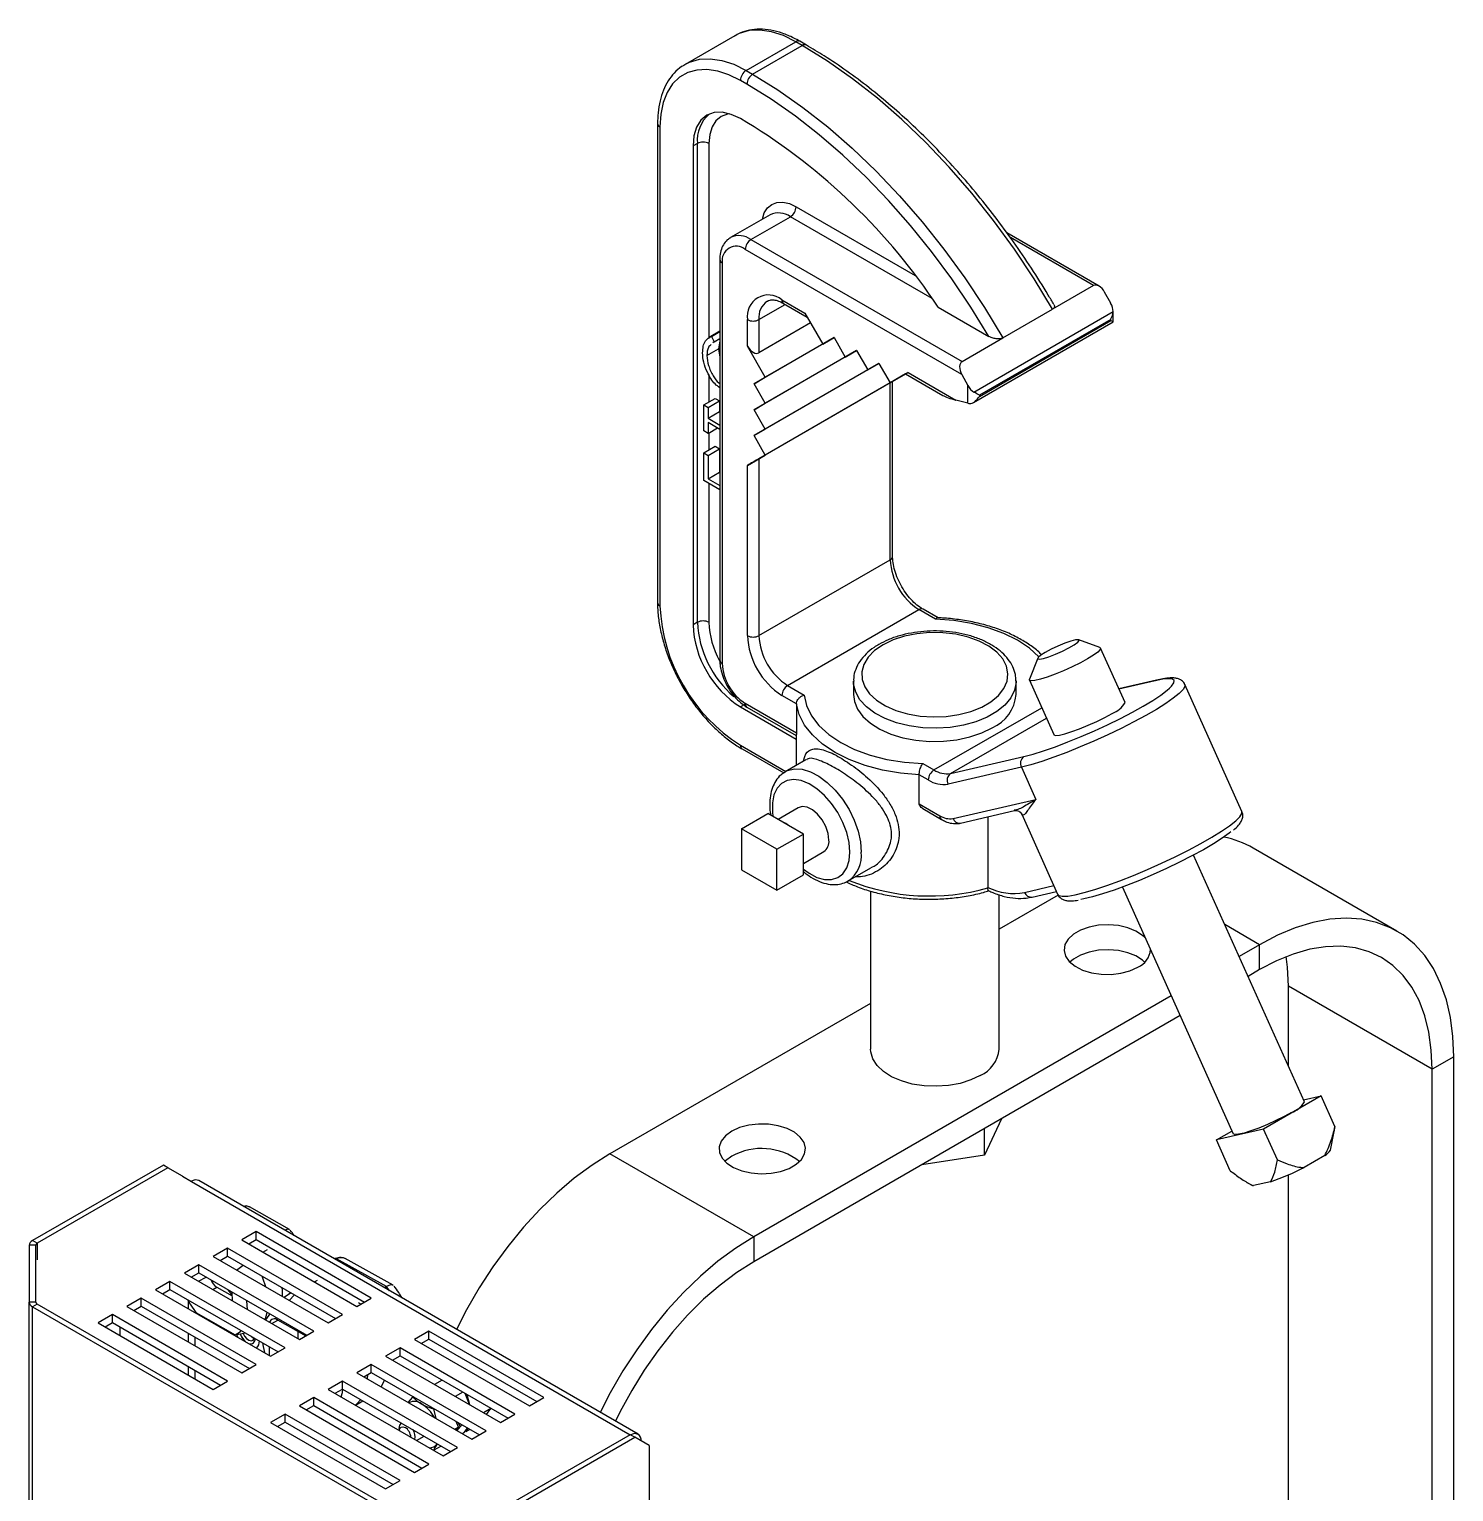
# Model space of a CAD drawing. Extents: x 2 to 136, y 1 to 99.
# Drawn here: x 7.46 to 16.22, y 88.6 to 97.59 of the extents above; entities that cross this region are included whole.
import ezdxf

# ---------------------------------------------------------------- set-up
doc = ezdxf.new("R2010")
doc.units = 0
doc.header["$MEASUREMENT"] = 0
doc.layers.add('OBJECT', color=7, linetype='CONTINUOUS')

msp = doc.modelspace()

# ---------------------------------------------------------------- linework, layer by layer
at = {"layer": 'OBJECT'}
for p, q in [((11.7952, 97.5491), (11.4897, 97.3728)), ((11.8647, 97.3356), (12.1701, 97.512)), ((11.9047, 97.3125), (12.2102, 97.4889)), ((12.2102, 97.4889), (12.1701, 97.512)), ((12.2352, 97.4913), (12.1951, 97.5145)), ((11.8647, 97.3356), (11.9047, 97.3125)), ((11.8694, 97.2513), (11.8293, 97.2744)), ((11.3197, 97.009), (11.3197, 94.0653)), ((11.8694, 97.0161), (11.8293, 97.0392)), ((11.3343, 96.9886), (11.3343, 94.0449)), ((11.5648, 96.8865), (11.538, 96.871)), ((11.538, 96.871), (11.538, 93.9274)), ((11.5648, 93.9429), (11.5648, 96.8865)), ((11.6356, 96.8865), (11.6356, 95.6883)), ((12.1722, 96.4975), (12.9037, 96.0752)), ((12.0119, 96.4486), (11.7694, 96.3086)), ((11.8944, 96.2962), (12.1369, 96.4362)), ((13.0086, 95.933), (12.1369, 96.4362)), ((11.8944, 96.2962), (13.1928, 95.5466)), ((14.0351, 96.0097), (13.4676, 96.3373)), ((14.0004, 96.0128), (13.4893, 96.3078)), ((13.1907, 95.4662), (11.859, 96.235)), ((11.7029, 96.1737), (11.7029, 93.7102)), ((11.7176, 96.1533), (11.7176, 93.6898)), ((14.0004, 96.0128), (13.7493, 95.8679)), ((14.1062, 95.9058), (14.0689, 95.9732)), ((11.9431, 95.8035), (12.1053, 95.8971)), ((12.0846, 95.926), (12.226, 95.8443)), ((12.0949, 95.9031), (12.2406, 95.8189)), ((12.226, 95.8443), (12.3363, 95.6533)), ((13.0449, 95.8811), (13.3579, 95.7003)), ((13.2649, 95.3586), (14.1208, 95.8527)), ((13.4439, 95.6915), (13.7493, 95.8679)), ((14.1208, 95.7898), (14.1208, 95.8546)), ((11.8724, 95.6401), (11.8724, 95.8035)), ((11.9431, 95.8035), (11.9431, 95.5993)), ((12.2614, 95.783), (11.9431, 95.5993)), ((13.2633, 95.2948), (14.1208, 95.7898)), ((14.1062, 95.8053), (13.2987, 95.3391)), ((13.2987, 95.3321), (14.1062, 95.7983)), ((14.1062, 95.7983), (14.1062, 95.8053)), ((11.7029, 95.7326), (11.6369, 95.6944)), ((11.6519, 95.7004), (11.7029, 95.7299)), ((11.6519, 95.7004), (11.6676, 95.6676)), ((11.6676, 95.6676), (11.6603, 95.6603)), ((11.6676, 95.6676), (11.7029, 95.688)), ((11.7029, 95.6728), (11.6947, 95.6239)), ((12.4053, 95.693), (11.9138, 95.4093)), ((12.4053, 95.693), (11.9827, 95.4491)), ((12.3363, 95.6533), (12.4052, 95.6931)), ((12.4052, 95.6931), (12.3363, 95.6533)), ((12.4052, 95.6931), (12.4742, 95.5737)), ((13.1928, 95.5466), (13.4439, 95.6915)), ((11.624, 95.583), (11.6947, 95.6239)), ((11.6947, 95.6239), (11.7029, 95.5723)), ((11.9827, 95.4491), (11.8724, 95.6401)), ((12.5432, 95.6134), (11.9138, 95.25)), ((12.5432, 95.6134), (11.9827, 95.2899)), ((12.4742, 95.5737), (12.5431, 95.6135)), ((12.5431, 95.6135), (12.4742, 95.5737)), ((12.5431, 95.6135), (12.6121, 95.4941)), ((12.6811, 95.5338), (11.9138, 95.0908)), ((12.6811, 95.5338), (11.9827, 95.1306)), ((12.6121, 95.4941), (12.681, 95.5339)), ((12.681, 95.5339), (12.6121, 95.4941)), ((12.681, 95.5339), (12.75, 95.4145)), ((12.75, 95.4145), (12.8603, 95.4782)), ((12.8603, 95.4782), (13.1534, 95.3089)), ((11.6356, 95.4663), (11.6356, 95.2971)), ((11.9138, 95.4093), (11.9827, 95.4491)), ((11.9827, 95.2899), (11.9138, 95.4093)), ((12.7507, 95.4147), (11.9431, 94.9485)), ((12.8458, 95.4696), (11.9827, 94.9714)), ((12.8456, 95.4697), (12.75, 95.4145)), ((12.7507, 94.3271), (12.7507, 95.4147)), ((12.8458, 95.4696), (12.7653, 95.4232)), ((12.7653, 94.3475), (12.7653, 95.4232)), ((12.8456, 95.4697), (13.0734, 95.3382)), ((13.1907, 95.4662), (13.228, 95.3988)), ((13.228, 95.2897), (13.228, 95.3988)), ((11.6039, 95.2789), (11.6746, 95.3197)), ((11.6307, 95.2634), (11.7014, 95.3042)), ((11.6746, 95.3197), (11.7014, 95.3042)), ((11.7014, 95.3042), (11.7014, 95.2383)), ((13.228, 95.2897), (13.1534, 95.3089)), ((13.2987, 95.3391), (13.2987, 95.3321)), ((11.6039, 95.1201), (11.6039, 95.2789)), ((11.6039, 95.2789), (11.6307, 95.2634)), ((11.6307, 95.2634), (11.6307, 95.1975)), ((11.6307, 95.1975), (11.7014, 95.2383)), ((11.7014, 95.2383), (11.7029, 95.2375)), ((11.9138, 95.25), (11.9827, 95.2899)), ((11.9827, 95.1306), (11.9138, 95.25)), ((11.6307, 95.1046), (11.6039, 95.1201)), ((11.6307, 95.1975), (11.7029, 95.1558)), ((11.7029, 95.1287), (11.6307, 95.1704)), ((11.6307, 95.1704), (11.6307, 95.1046)), ((11.6307, 95.1046), (11.6877, 95.1375)), ((11.9138, 95.0908), (11.9827, 95.1306)), ((11.6356, 95.1074), (11.6356, 95.0028)), ((11.9827, 94.9714), (11.9138, 95.0908)), ((11.6039, 94.9845), (11.6746, 95.0253)), ((11.6039, 94.8141), (11.6039, 94.9845)), ((11.6039, 94.9845), (11.6307, 94.969)), ((11.6307, 94.969), (11.7014, 95.0098)), ((11.6307, 94.969), (11.6307, 94.8257)), ((11.6746, 95.0253), (11.7014, 95.0098)), ((11.7014, 95.0098), (11.7014, 94.8665)), ((11.8724, 94.9077), (11.9827, 94.9714)), ((11.9431, 94.9485), (11.9431, 93.8609)), ((11.6307, 94.8257), (11.7014, 94.8665)), ((11.7014, 94.8665), (11.7029, 94.8656)), ((11.8724, 93.8609), (11.8724, 94.9077)), ((11.7029, 94.7569), (11.6039, 94.8141)), ((11.6307, 94.8257), (11.7029, 94.784)), ((11.6356, 94.7958), (11.6356, 93.9429)), ((11.9431, 93.8609), (12.7507, 94.3271)), ((12.1199, 93.5547), (12.9274, 94.0209)), ((13.0299, 93.9617), (12.9274, 94.0209)), ((13.0455, 93.9696), (12.9524, 94.0234)), ((11.5648, 93.9429), (11.538, 93.9274)), ((14.0401, 93.7878), (13.9101, 93.8357)), ((14.1948, 93.4493), (14.0444, 93.7844)), ((13.6573, 93.7222), (13.6068, 93.5932)), ((12.1199, 93.5547), (12.2224, 93.4956)), ((12.5247, 93.5802), (12.5247, 93.4986)), ((13.5247, 93.4986), (13.5247, 93.5802)), ((13.6065, 93.5877), (13.757, 93.2527)), ((14.3887, 93.5877), (14.1568, 93.534)), ((14.3797, 93.5841), (14.1574, 93.5327)), ((14.9131, 92.7801), (14.5627, 93.5603)), ((11.8562, 93.4383), (11.8293, 93.4228)), ((11.8293, 93.4228), (12.1714, 93.2253)), ((11.859, 93.4449), (12.1737, 93.2632)), ((11.8694, 93.422), (12.1722, 93.2471)), ((12.1737, 93.442), (12.0846, 93.4935)), ((12.1737, 93.442), (12.1737, 93.2632)), ((13.0198, 93.0352), (13.6827, 93.418)), ((13.1212, 93.0136), (13.7113, 93.3543)), ((12.1714, 93.2476), (12.1714, 93.0625)), ((11.8293, 93.1876), (12.1087, 93.0263)), ((11.8397, 93.1647), (12.096, 93.0167)), ((12.2323, 93.0977), (12.1052, 93.0244)), ((12.9508, 93.075), (13.0198, 93.0352)), ((13.5571, 93.0524), (13.1061, 92.9481)), ((13.1212, 93.0136), (13.5722, 93.1179)), ((13.5571, 93.0524), (13.6459, 92.8546)), ((12.0991, 93.0206), (12.1052, 93.0244)), ((12.9288, 92.8273), (12.9288, 93.0061)), ((12.9844, 92.974), (12.9288, 93.0061)), ((12.1856, 92.8035), (12.0609, 92.7315)), ((12.9288, 92.8273), (13.0555, 92.7541)), ((12.9511, 92.7975), (13.0659, 92.7312)), ((13.1367, 92.7368), (13.6459, 92.8546)), ((13.1833, 92.7085), (13.5151, 92.7853)), ((11.8365, 92.6733), (11.9991, 92.7672)), ((12.0904, 92.7145), (11.9991, 92.7672)), ((12.1256, 92.6941), (12.0904, 92.7145)), ((12.2169, 92.6414), (12.1256, 92.6941)), ((13.35, 92.7471), (13.35, 92.3136)), ((13.5496, 92.776), (13.5482, 92.7771)), ((13.5495, 92.7761), (13.559, 92.7633)), ((13.5591, 92.7634), (13.7801, 92.2712)), ((13.563, 92.7584), (13.5591, 92.7634)), ((12.0543, 92.5475), (11.8365, 92.6733)), ((11.8365, 92.6733), (11.8365, 92.4218)), ((12.0543, 92.5475), (12.2169, 92.6414)), ((12.2169, 92.536), (12.2169, 92.6414)), ((12.0543, 92.2961), (12.0543, 92.5475)), ((12.2169, 92.4954), (12.2169, 92.536)), ((12.2169, 92.4613), (12.3416, 92.5333)), ((15.2972, 90.995), (14.6159, 92.5119)), ((15.8662, 92.0449), (14.9823, 92.5552)), ((11.8365, 92.4218), (12.0543, 92.2961)), ((12.2169, 92.3899), (12.2169, 92.4954)), ((12.4927, 92.3532), (12.632, 92.4336)), ((12.0543, 92.2961), (12.2169, 92.3899)), ((12.6297, 92.2906), (12.6297, 91.3184)), ((13.3502, 92.3098), (13.35, 92.3136)), ((13.4197, 91.3184), (13.4197, 92.2689)), ((13.7828, 92.2663), (13.4197, 92.0567)), ((13.5763, 92.2824), (13.7564, 92.3241)), ((13.623, 92.2541), (13.7723, 92.2887)), ((14.178, 92.3152), (14.8594, 90.7983)), ((15.0222, 91.9613), (14.8075, 92.0853)), ((15.0222, 91.9613), (14.8959, 91.8884)), ((15.0222, 91.8078), (15.0222, 91.9613)), ((15.0222, 91.8078), (14.9507, 91.7665)), ((16.0829, 91.1953), (15.199, 91.7056)), ((15.199, 91.2136), (15.199, 91.7056)), ((14.4781, 91.6472), (11.911, 90.1652)), ((12.6297, 91.6007), (11.0271, 90.6755)), ((14.5328, 91.5253), (11.911, 90.0117)), ((16.2158, 91.2721), (16.0829, 91.1953)), ((16.2158, 85.532), (16.2158, 91.2721)), ((16.0829, 85.6859), (16.0829, 91.1953)), ((15.3999, 91.0322), (15.0463, 90.8281)), ((15.2917, 91.0072), (15.3999, 91.0322)), ((15.4849, 90.8429), (15.3999, 91.0322)), ((13.4344, 90.8912), (13.3308, 90.6681)), ((13.3308, 90.6681), (13.3308, 90.8314)), ((15.0463, 90.8281), (14.7567, 90.7611)), ((14.7567, 90.7611), (14.8515, 90.8158)), ((15.1313, 90.6388), (15.0463, 90.8281)), ((15.4569, 90.699), (15.4795, 90.8131)), ((15.4849, 90.8429), (15.4779, 90.8107)), ((14.8417, 90.5719), (14.7567, 90.7611)), ((11.911, 90.1652), (11.0271, 90.6755)), ((13.3308, 90.6681), (12.9443, 90.6083)), ((15.4226, 90.6644), (15.2953, 90.5909)), ((8.2814, 90.6065), (7.477, 90.1421)), ((8.3097, 90.5902), (7.5053, 90.1258)), ((8.3097, 90.5902), (8.2814, 90.6065)), ((8.3981, 90.5391), (8.3097, 90.5902)), ((8.3981, 90.5391), (8.4546, 90.5065)), ((15.199, 86.1601), (15.199, 90.5464)), ((8.4546, 90.5065), (11.1522, 88.9492)), ((11.2008, 88.9516), (8.4996, 90.5109)), ((14.9408, 90.5021), (14.9745, 90.4824)), ((15.0895, 90.5041), (14.9852, 90.48)), ((8.7904, 90.3552), (8.7745, 90.3523)), ((9.0574, 90.2098), (8.8113, 90.3495)), ((8.8524, 90.1973), (8.764, 90.1462)), ((9.5595, 89.7891), (8.8524, 90.1973)), ((8.8524, 90.1483), (8.8524, 90.1973)), ((7.4965, 90.1136), (7.4565, 90.1136)), ((7.4565, 90.1136), (7.4565, 89.7646)), ((7.5053, 90.1258), (7.477, 90.1421)), ((7.4965, 89.7646), (7.4965, 90.1136)), ((7.5053, 90.1258), (7.5053, 90.0237)), ((8.6756, 90.0952), (8.5872, 90.0442)), ((9.3827, 89.687), (8.6756, 90.0952)), ((8.6756, 90.0462), (8.6756, 90.0952)), ((8.764, 90.1462), (9.4711, 89.738)), ((8.8064, 90.1217), (8.8524, 90.1483)), ((8.8524, 90.1483), (9.5171, 89.7646)), ((8.8931, 90.0717), (8.9207, 90.0877)), ((11.911, 90.1652), (11.911, 90.0117)), ((8.5872, 90.0442), (9.2943, 89.636)), ((8.6296, 90.0197), (8.6756, 90.0462)), ((8.6756, 90.0462), (9.3403, 89.6625)), ((9.3459, 90.0308), (9.3346, 90.0289)), ((9.3459, 90.0308), (9.3386, 90.0266)), ((9.6524, 89.8598), (9.3459, 90.0308)), ((9.6948, 89.8677), (9.3994, 90.0325)), ((8.4988, 89.9932), (8.4104, 89.9421)), ((8.4104, 89.9421), (9.1175, 89.5339)), ((8.4529, 89.9176), (8.4988, 89.9442)), ((8.4975, 89.8919), (8.5434, 89.9184)), ((9.2059, 89.585), (8.4988, 89.9932)), ((8.4988, 89.9442), (8.4988, 89.9932)), ((8.4988, 89.9442), (9.1635, 89.5605)), ((8.7318, 89.9607), (8.7714, 89.9909)), ((8.322, 89.8911), (8.2337, 89.8401)), ((8.2337, 89.8401), (8.9408, 89.4319)), ((8.2761, 89.8156), (8.322, 89.8421)), ((9.0292, 89.4829), (8.322, 89.8911)), ((8.322, 89.8421), (8.322, 89.8911)), ((8.322, 89.8421), (8.9867, 89.4584)), ((8.5851, 89.8413), (8.6105, 89.8559)), ((8.6105, 89.8559), (8.7033, 89.8032)), ((8.7032, 89.8117), (8.6789, 89.8402)), ((8.7031, 89.8262), (8.7035, 89.7729)), ((9.066, 89.8208), (9.0531, 89.8134)), ((9.2107, 89.8883), (9.2295, 89.8991)), ((9.6524, 89.8598), (9.64, 89.8526)), ((9.6726, 89.8338), (9.6524, 89.8598)), ((7.4565, 84.2325), (7.4565, 89.7646)), ((7.4965, 89.7646), (7.4565, 89.7646)), ((7.5053, 89.7524), (7.477, 89.736)), ((7.477, 89.736), (9.6727, 88.4685)), ((7.477, 84.204), (7.477, 89.736)), ((9.701, 88.4848), (7.5053, 89.7524)), ((8.1453, 89.7891), (8.0569, 89.738)), ((8.0569, 89.738), (8.764, 89.3298)), ((8.0993, 89.7135), (8.1453, 89.7401)), ((8.8524, 89.3809), (8.1453, 89.7891)), ((8.1453, 89.7401), (8.1453, 89.7891)), ((8.1453, 89.7401), (8.8099, 89.3564)), ((8.4334, 89.7724), (8.4334, 89.7248)), ((9.0546, 89.7743), (9.0882, 89.808)), ((9.4711, 89.738), (9.5595, 89.7891)), ((9.4943, 89.7514), (9.4813, 89.7587)), ((7.9685, 89.687), (7.8801, 89.636)), ((7.8801, 89.636), (8.5872, 89.2278)), ((7.9225, 89.6115), (7.9685, 89.638)), ((8.6756, 89.2788), (7.9685, 89.687)), ((7.9685, 89.638), (7.9685, 89.687)), ((7.9685, 89.638), (8.6332, 89.2543)), ((8.4758, 89.7003), (8.4758, 89.707)), ((8.4814, 89.6999), (8.7233, 89.5626)), ((8.9364, 89.6915), (8.9285, 89.6826)), ((8.9482, 89.6317), (8.9851, 89.653)), ((8.9833, 89.6541), (9.1574, 89.557)), ((9.2943, 89.636), (9.3827, 89.687)), ((8.0162, 89.5574), (8.0162, 89.6105)), ((8.4334, 89.5737), (8.4334, 89.5207)), ((8.4758, 89.4962), (8.4758, 89.5492)), ((8.7233, 89.5626), (8.7854, 89.5746)), ((8.7314, 89.5642), (8.7382, 89.5488)), ((8.7316, 89.5642), (8.7386, 89.5486)), ((9.1075, 89.5848), (9.1082, 89.5393)), ((9.1175, 89.5339), (9.2059, 89.585)), ((9.913, 89.585), (9.8247, 89.5339)), ((10.6201, 89.1767), (9.913, 89.585)), ((9.913, 89.536), (9.913, 89.585)), ((8.831, 89.5104), (8.8311, 89.5104)), ((8.8547, 89.4816), (8.8566, 89.483)), ((8.9343, 89.4356), (8.9335, 89.4891)), ((8.9405, 89.432), (8.9865, 89.4585)), ((8.9408, 89.4319), (9.0292, 89.4829)), ((9.7363, 89.4829), (9.6479, 89.4319)), ((10.4434, 89.0747), (9.7363, 89.4829)), ((9.7363, 89.4339), (9.7363, 89.4829)), ((9.8247, 89.5339), (10.5318, 89.1257)), ((9.8671, 89.5094), (9.913, 89.536)), ((9.913, 89.536), (10.5777, 89.1523)), ((8.4334, 89.3696), (8.4334, 89.3166)), ((8.764, 89.3298), (8.8524, 89.3809)), ((9.5595, 89.3809), (9.4711, 89.3298)), ((10.2666, 88.9726), (9.5595, 89.3809)), ((9.5595, 89.3319), (9.5595, 89.3809)), ((9.6479, 89.4319), (10.355, 89.0237)), ((9.6903, 89.4074), (9.7363, 89.4339)), ((9.7363, 89.4339), (10.4009, 89.0502)), ((8.4758, 89.2921), (8.4758, 89.3451)), ((8.5872, 89.2278), (8.6756, 89.2788)), ((9.3827, 89.2788), (9.2943, 89.2278)), ((10.0898, 88.8706), (9.3827, 89.2788)), ((9.3827, 89.2298), (9.3827, 89.2788)), ((9.4711, 89.3298), (10.1782, 88.9216)), ((9.5135, 89.3053), (9.5595, 89.3319)), ((9.5369, 89.2919), (9.5377, 89.3193)), ((9.5595, 89.3319), (10.2242, 88.9482)), ((9.995, 89.2845), (9.9491, 89.258)), ((9.2943, 89.2278), (10.0014, 88.8196)), ((9.3368, 89.2033), (9.3827, 89.2298)), ((9.3827, 89.2298), (10.0474, 88.8461)), ((10.1224, 89.211), (10.0765, 89.1845)), ((10.1633, 89.1343), (10.1367, 89.2027)), ((10.1477, 89.1964), (10.1633, 89.1342)), ((9.2059, 89.1767), (9.1175, 89.1257)), ((9.1175, 89.1257), (9.8247, 88.7175)), ((9.16, 89.1012), (9.2059, 89.1278)), ((9.913, 88.7685), (9.2059, 89.1767)), ((9.2059, 89.1278), (9.2059, 89.1767)), ((9.2059, 89.1278), (9.8706, 88.744)), ((9.4618, 89.1311), (9.5077, 89.1576)), ((9.7875, 89.1472), (9.8151, 89.1806)), ((9.8183, 89.1825), (9.8151, 89.1806)), ((9.9456, 89.1089), (9.9425, 89.1071)), ((9.9425, 89.1071), (9.9569, 89.0494)), ((10.2946, 89.1095), (10.2505, 89.084)), ((10.2691, 89.0732), (10.2946, 89.1095)), ((10.2946, 89.1095), (10.2936, 89.1122)), ((10.5318, 89.1257), (10.6201, 89.1767)), ((9.0292, 89.0747), (8.9408, 89.0237)), ((8.9408, 89.0237), (9.6479, 88.6155)), ((8.9832, 88.9992), (9.0292, 89.0257)), ((9.7363, 88.6665), (9.0292, 89.0747)), ((9.0292, 89.0257), (9.0292, 89.0747)), ((9.0292, 89.0257), (9.6938, 88.642)), ((9.7465, 89.0198), (9.7464, 89.0197)), ((10.0957, 88.9947), (10.0819, 89.0303)), ((10.0922, 89.0243), (10.1056, 89.0004)), ((10.1197, 89.0085), (10.1056, 89.0004)), ((10.355, 89.0237), (10.4434, 89.0747)), ((9.7321, 88.9881), (9.7321, 88.9751)), ((9.8386, 88.9136), (9.8845, 88.9401)), ((10.0957, 88.9947), (10.0737, 88.982)), ((10.083, 88.9766), (10.0957, 88.9947)), ((10.1056, 89.0004), (10.0851, 88.9753)), ((10.1315, 88.9615), (10.1203, 88.955)), ((10.1315, 88.9615), (10.1516, 88.99)), ((10.1533, 88.9891), (10.1413, 88.9672)), ((10.1663, 88.9816), (10.1413, 88.9672)), ((10.1782, 88.9216), (10.2666, 88.9726)), ((11.1522, 88.9492), (10.3479, 88.4848)), ((10.3761, 88.4685), (11.1805, 88.9329)), ((11.1805, 88.9329), (11.1522, 88.9492)), ((11.2689, 88.8818), (11.1805, 88.9329)), ((9.9895, 88.8795), (9.9436, 88.853)), ((10.0014, 88.8196), (10.0898, 88.8706)), ((11.2689, 88.8818), (11.2689, 83.5539)), ((9.8247, 88.7175), (9.913, 88.7685)), ((9.6479, 88.6155), (9.7363, 88.6665))]:
    msp.add_line(p, q, dxfattribs=at)
at = {"layer": 'OBJECT', "flags": 128}
for points in [[(12.1701, 97.512), (12.0946, 97.5493), (12.0207, 97.5734), (11.9498, 97.5838), (11.8834, 97.5803), (11.8228, 97.5629), (11.7952, 97.5491)], [(13.7493, 95.8679), (13.6354, 96.0554), (13.5142, 96.2374), (13.3864, 96.4129), (13.2527, 96.5812), (13.1138, 96.7413), (12.9703, 96.8925), (12.8229, 97.0339), (12.6724, 97.1649), (12.5197, 97.2848), (12.3653, 97.3929), (12.2102, 97.4889)], [(11.4924, 97.3743), (11.5174, 97.3865), (11.5779, 97.4039), (11.6443, 97.4075), (11.7152, 97.3971), (11.7892, 97.373), (11.8647, 97.3356)], [(11.8293, 97.2744), (11.7589, 97.3092), (11.6898, 97.3317), (11.6237, 97.3414), (11.5617, 97.3381), (11.5052, 97.3219), (11.4552, 97.2931), (11.4129, 97.2522), (11.3791, 97.2002), (11.3544, 97.138), (11.3394, 97.067), (11.3343, 96.9886)], [(11.9047, 97.3125), (12.0598, 97.2166), (12.2142, 97.1084), (12.367, 96.9885), (12.5174, 96.8575), (12.6648, 96.7161), (12.8083, 96.565), (12.9473, 96.4049), (13.081, 96.2366), (13.2087, 96.061), (13.3299, 95.879), (13.4439, 95.6915)], [(13.3579, 95.7003), (13.2466, 95.8798), (13.1286, 96.0538), (13.0045, 96.2216), (12.8749, 96.3824), (12.7405, 96.5354), (12.6018, 96.6799), (12.4596, 96.8151), (12.3146, 96.9404), (12.1674, 97.0553), (12.0187, 97.159), (11.8694, 97.2513)], [(11.8293, 97.0392), (11.7725, 97.0656), (11.7178, 97.078), (11.6674, 97.076), (11.6233, 97.0596), (11.5871, 97.0296), (11.5601, 96.9869), (11.5436, 96.9334), (11.538, 96.871)], [(11.7633, 97.0686), (11.7493, 97.0666), (11.7105, 97.0522), (11.6787, 97.0258), (11.655, 96.9884), (11.6405, 96.9413), (11.6356, 96.8865)], [(11.9643, 96.4212), (11.9763, 96.4594), (11.9959, 96.4904), (12.0222, 96.5123), (12.0544, 96.5242), (12.0911, 96.5257), (12.1309, 96.5167), (12.1722, 96.4975)], [(13.665, 93.7314), (13.6078, 93.783), (13.5341, 93.8323), (13.4487, 93.8748), (13.3535, 93.9097), (13.2505, 93.9362), (13.1418, 93.9536), (13.0299, 93.9617)], [(12.7065, 93.8048), (12.6548, 93.769), (12.6149, 93.7285), (12.5883, 93.6845), (12.5757, 93.6385), (12.5775, 93.592), (12.5937, 93.5464), (12.6237, 93.5031), (12.6666, 93.4637), (12.7211, 93.4293), (12.7852, 93.4011), (12.8571, 93.38), (12.9344, 93.3666), (13.0146, 93.3614), (13.0951, 93.3645), (13.1733, 93.3759), (13.2467, 93.3951), (13.3131, 93.4217), (13.3701, 93.4546), (13.416, 93.4929), (13.4494, 93.5353), (13.4691, 93.5804), (13.4745, 93.6269), (13.4655, 93.6732), (13.4423, 93.7178), (13.4057, 93.7593), (13.3568, 93.7963), (13.2973, 93.8278), (13.229, 93.8525), (13.1541, 93.8699), (13.075, 93.8792), (12.9944, 93.8803), (12.9147, 93.873), (12.8386, 93.8576), (12.7684, 93.8346), (12.7065, 93.8048)], [(14.0401, 93.7878), (14.0441, 93.7849), (14.042, 93.7751), (14.0274, 93.76), (14.001, 93.7407), (13.9645, 93.7182), (13.9198, 93.6938), (13.8697, 93.669), (13.817, 93.6451), (13.7648, 93.6237), (13.7161, 93.6058), (13.6737, 93.5926), (13.6402, 93.5849), (13.6175, 93.583), (13.6068, 93.5871), (13.6068, 93.5932)], [(13.7038, 93.7576), (13.676, 93.74), (13.6601, 93.7264), (13.6577, 93.7182), (13.669, 93.7163), (13.6929, 93.7209), (13.7268, 93.7315), (13.767, 93.747), (13.8091, 93.7656), (13.8486, 93.7854), (13.8812, 93.8042), (13.9033, 93.82), (13.9126, 93.8311), (13.9081, 93.8362), (13.8902, 93.8348), (13.8609, 93.8271), (13.8234, 93.8139), (13.7817, 93.7966), (13.7403, 93.7771), (13.7038, 93.7576)], [(14.4682, 93.5374), (14.4808, 93.5499), (14.4953, 93.5699), (14.497, 93.5845), (14.4858, 93.5934), (14.4621, 93.5963), (14.4264, 93.5932), (14.3797, 93.5841)], [(13.5246, 93.5829), (13.5245, 93.5741), (13.5156, 93.5254), (13.4925, 93.4783), (13.4559, 93.4342), (13.4069, 93.3942), (13.347, 93.3596), (13.2777, 93.3313), (13.2012, 93.3102), (13.1196, 93.2968), (13.0353, 93.2917), (12.9506, 93.2948), (12.8681, 93.3061), (12.7901, 93.3253), (12.7189, 93.3519), (12.6564, 93.385), (12.6046, 93.4237), (12.5648, 93.467), (12.5382, 93.5135), (12.5257, 93.5619), (12.5247, 93.5806)], [(14.5627, 93.5603), (14.5627, 93.5483), (14.5512, 93.529), (14.5273, 93.5047), (14.4915, 93.4759), (14.4446, 93.4434), (14.3877, 93.4078), (14.3221, 93.3699), (14.2492, 93.3306), (14.1706, 93.2907), (14.0881, 93.2512), (14.0036, 93.2129), (13.919, 93.1766), (13.836, 93.1433), (13.7566, 93.1136), (13.6826, 93.0882), (13.6156, 93.0676), (13.5571, 93.0524)], [(13.5722, 93.1179), (13.6289, 93.1328), (13.6941, 93.153), (13.7663, 93.1781), (13.8437, 93.2074), (13.9243, 93.2403), (14.0062, 93.2759), (14.0873, 93.3134), (14.1657, 93.3517), (14.2394, 93.3901), (14.3067, 93.4275), (14.3657, 93.463), (14.4152, 93.4958), (14.4539, 93.525), (14.4682, 93.5374)], [(14.3887, 93.5877), (14.387, 93.5872), (14.3797, 93.5841)], [(12.9288, 93.0061), (12.8138, 93.0159), (12.7024, 93.0349), (12.5968, 93.0629), (12.4991, 93.0993), (12.4112, 93.1432), (12.3351, 93.1939), (12.2721, 93.2503), (12.2237, 93.3113), (12.1906, 93.3756), (12.1737, 93.442)], [(12.2224, 93.4956), (12.2364, 93.431), (12.2667, 93.3682), (12.3125, 93.3087), (12.3729, 93.2538), (12.4466, 93.2045), (12.532, 93.1619), (12.6272, 93.1271), (12.7303, 93.1006), (12.8389, 93.0831), (12.9508, 93.075)], [(12.5247, 93.4986), (12.5302, 93.4559), (12.5498, 93.4082), (12.5831, 93.3632), (12.6291, 93.3221), (12.6864, 93.286), (12.7535, 93.2561), (12.8284, 93.2331), (12.909, 93.2178), (12.9928, 93.2105), (13.0776, 93.2116), (13.1609, 93.2209), (13.2402, 93.2382), (13.3134, 93.2629), (13.3782, 93.2945)], [(13.757, 93.2527), (13.7573, 93.2521), (13.7679, 93.248), (13.7907, 93.2499), (13.8242, 93.2576), (13.8665, 93.2708), (13.9152, 93.2886), (13.9674, 93.3101), (14.0201, 93.334), (14.0703, 93.3588), (14.1149, 93.3832)], [(12.5023, 92.5306), (12.4974, 92.5889), (12.4829, 92.6504), (12.4595, 92.7127), (12.428, 92.7732), (12.3898, 92.8294), (12.3465, 92.8789), (12.2997, 92.9199), (12.2515, 92.9506), (12.2038, 92.9697), (12.1585, 92.9764), (12.1175, 92.9706), (12.0825, 92.9524), (12.0549, 92.9226), (12.0359, 92.8823), (12.0262, 92.8333), (12.0262, 92.7775), (12.0296, 92.7496)], [(12.1052, 93.0244), (12.1195, 93.0315), (12.162, 93.0419), (12.2093, 93.0395), (12.26, 93.0245), (12.312, 92.9973), (12.3636, 92.959), (12.4128, 92.9109), (12.4579, 92.8548), (12.4973, 92.7926), (12.5295, 92.7268), (12.5533, 92.6595), (12.568, 92.5933), (12.573, 92.5306)], [(12.3739, 92.6047), (12.369, 92.6451), (12.3547, 92.6875), (12.3324, 92.7282), (12.3039, 92.7637), (12.2718, 92.7906), (12.2391, 92.8067), (12.2084, 92.8105), (12.1856, 92.8035)], [(13.7801, 92.2712), (13.7871, 92.2642), (13.8082, 92.2592), (13.8419, 92.2604), (13.8874, 92.2678), (13.9435, 92.2812), (14.0091, 92.3003), (14.0825, 92.3247), (14.1621, 92.3537), (14.246, 92.3868), (14.3322, 92.4231), (14.4188, 92.4618), (14.5037, 92.502), (14.5849, 92.5427), (14.6605, 92.5831), (14.7289, 92.6221), (14.7883, 92.6588), (14.8375, 92.6925), (14.8752, 92.7222), (14.9005, 92.7474), (14.913, 92.7674), (14.9131, 92.7801)], [(14.8455, 92.655), (14.8349, 92.6464), (14.7924, 92.6157), (14.7391, 92.5816), (14.6765, 92.545), (14.6061, 92.5067), (14.5297, 92.4678), (14.4491, 92.4291), (14.3665, 92.3918), (14.2839, 92.3567), (14.2034, 92.3248), (14.127, 92.2967), (14.0566, 92.2733), (13.9941, 92.2551), (13.941, 92.2426), (13.9231, 92.2394)], [(12.2169, 92.425), (12.2515, 92.4001), (12.2997, 92.3751), (12.3465, 92.3621), (12.3898, 92.3616), (12.428, 92.3737), (12.4595, 92.3978), (12.4829, 92.4331), (12.4974, 92.4779), (12.5023, 92.5306)], [(14.3172, 92.0054), (14.3028, 92.0186), (14.2618, 92.0452), (14.2113, 92.0656), (14.154, 92.0788), (14.093, 92.0839), (14.0316, 92.0808), (13.9731, 92.0696), (13.9206, 92.051), (13.8771, 92.0258), (13.8447, 91.9955), (13.8253, 91.9617), (13.8199, 91.9263), (13.8289, 91.8911), (13.8516, 91.858), (13.887, 91.8288), (13.933, 91.8052), (13.9873, 91.7883), (14.0468, 91.7791), (14.1085, 91.778), (14.1688, 91.7852), (14.2247, 91.8003), (14.2731, 91.8224), (14.2731, 91.8224)], [(16.2158, 91.2721), (16.2107, 91.3963), (16.1955, 91.5136), (16.1703, 91.623), (16.1352, 91.7234), (16.0907, 91.8142), (16.0371, 91.8945), (15.9747, 91.9635), (15.9043, 92.0208), (15.8264, 92.0658), (15.7415, 92.0982), (15.6506, 92.1176), (15.5543, 92.124), (15.4534, 92.1172), (15.3489, 92.0973), (15.2416, 92.0645), (15.1324, 92.019), (15.0222, 91.9613)], [(14.3151, 91.854), (14.3028, 91.8651), (14.2618, 91.8917), (14.2113, 91.9121), (14.154, 91.9253), (14.093, 91.9304), (14.0316, 91.9273), (13.9731, 91.9161), (13.9206, 91.8974), (13.8771, 91.8723), (13.8555, 91.854)], [(16.0829, 91.1953), (16.0778, 91.3124), (16.0625, 91.4225), (16.0372, 91.5245), (16.0022, 91.6174), (15.9577, 91.7004), (15.9041, 91.7726), (15.8421, 91.8334), (15.7722, 91.8821), (15.6951, 91.9183), (15.6115, 91.9416), (15.5222, 91.9519), (15.4281, 91.9489), (15.3301, 91.9328), (15.2292, 91.9038), (15.1262, 91.862), (15.0222, 91.8078)], [(15.199, 91.7056), (15.1939, 91.8227), (15.1862, 91.8878)], [(13.304, 91.1572), (13.2461, 91.1296), (13.1802, 91.1088), (13.1086, 91.0956), (13.0341, 91.0905), (12.9592, 91.0936), (12.8866, 91.1048), (12.8191, 91.1237), (12.759, 91.1497), (12.7084, 91.1818), (12.6694, 91.2188), (12.6431, 91.2594), (12.6307, 91.3022), (12.6297, 91.3184)], [(15.2173, 90.9288), (15.1726, 90.9044), (15.1225, 90.8796), (15.0698, 90.8557), (15.0176, 90.8343), (14.9689, 90.8164), (14.9266, 90.8033), (14.8931, 90.7955), (14.8703, 90.7936), (14.8596, 90.7977), (14.8594, 90.7983)], [(11.7763, 90.8145), (11.738, 90.7866), (11.712, 90.7543), (11.6995, 90.7195), (11.7013, 90.6839), (11.7173, 90.6495), (11.7465, 90.6182), (11.7875, 90.5916), (11.838, 90.5712), (11.8953, 90.5581), (11.9563, 90.5529), (12.0177, 90.556), (12.0762, 90.5672), (12.1287, 90.5859), (12.1723, 90.6111), (12.2046, 90.6413), (12.224, 90.6751), (12.2294, 90.7106), (12.2205, 90.7458), (12.1977, 90.7789), (12.1623, 90.808), (12.1163, 90.8317), (12.062, 90.8486), (12.0025, 90.8578), (11.9409, 90.8588), (11.8805, 90.8516), (11.8246, 90.8366), (11.7763, 90.8145)], [(11.0271, 90.6755), (10.917, 90.606), (10.8078, 90.5254), (10.7004, 90.4343), (10.5959, 90.3335), (10.4951, 90.2239), (10.3987, 90.1063), (10.3078, 89.9819), (10.223, 89.8516), (10.145, 89.7165), (10.0835, 89.5966)], [(11.7763, 90.661), (11.738, 90.6331), (11.7342, 90.6294)], [(14.9745, 90.4824), (14.9777, 90.4811), (14.9852, 90.48)], [(11.911, 90.1652), (11.8008, 90.0958), (11.6916, 90.0152), (11.5843, 89.9241), (11.4798, 89.8233), (11.3789, 89.7136), (11.2826, 89.5961), (11.1917, 89.4716), (11.1068, 89.3413), (11.0289, 89.2063), (10.9674, 89.0863)], [(11.911, 90.0117), (11.807, 89.9458), (11.704, 89.8687), (11.6031, 89.7813), (11.5051, 89.6842), (11.411, 89.5785), (11.3217, 89.4651), (11.2381, 89.3453), (11.161, 89.22), (11.0911, 89.0906), (11.0622, 89.0316)], [(8.9103, 89.8577), (8.8932, 89.911), (8.8883, 89.9234)], [(9.0145, 89.7975), (9.0132, 89.8384), (9.0116, 89.8522)], [(9.0669, 89.8203), (9.0323, 89.7984), (9.025, 89.7914)], [(8.4294, 89.7802), (8.4453, 89.7516), (8.4814, 89.6999)], [(8.7991, 89.7178), (8.7936, 89.7713), (8.7931, 89.7743)], [(8.9064, 89.6558), (8.9142, 89.6768), (8.9201, 89.701)], [(8.937, 89.6912), (8.9303, 89.6846), (8.9093, 89.6541)], [(8.7233, 89.5626), (8.7556, 89.5843), (8.7603, 89.5891)], [(8.7717, 89.572), (8.7802, 89.5553), (8.7931, 89.5397), (8.8077, 89.5294), (8.8218, 89.5261), (8.8333, 89.5301), (8.8403, 89.5409), (8.8408, 89.5426)], [(8.8208, 89.5542), (8.8344, 89.5448), (8.8414, 89.5423)], [(8.8069, 89.5091), (8.8192, 89.5072), (8.8311, 89.5104)], [(8.891, 89.5137), (8.8943, 89.4911), (8.9027, 89.4539)], [(9.6209, 89.2433), (9.6223, 89.2455), (9.6409, 89.2849)], [(9.3747, 89.1814), (9.3819, 89.2094), (9.3849, 89.2286)], [(9.4612, 89.1314), (9.4706, 89.1386), (9.4953, 89.1648)], [(9.7321, 88.9881), (9.7358, 89.0076), (9.7464, 89.0197), (9.7464, 89.0197)], [(9.7321, 88.975), (9.7348, 88.9871), (9.7425, 88.996), (9.7541, 88.9983), (9.7677, 88.9935)]]:
    msp.add_lwpolyline(points, dxfattribs=at)
at = {"layer": 'OBJECT'}
for centre, radius, start, end in [((12.1848, 97.4915), 0.0252, 65.69442, 125.6158), ((12.2248, 97.4686), 0.025, 65.4851, 125.8094), ((11.9061, 97.2709), 0.0768, 122.60619, 177.39371), ((11.9461, 97.2478), 0.0768, 122.60619, 177.39371), ((11.3435, 97.0106), 0.0239, 183.93582, 247.3698), ((11.7776, 96.9056), 0.2136, 131.09842, 185.13354), ((9.904, 93.8045), 3.7653, 33.47066, 58.53564), ((11.6002, 96.8183), 0.0769, 62.60983, 117.39017), ((12.0955, 96.501), 0.0768, 302.60619, 357.39371), ((12.0637, 96.334), 0.1257, 54.38284, 114.30608), ((11.8215, 96.1971), 0.123, 53.68189, 115.38159), ((11.9358, 96.2315), 0.0768, 122.60439, 177.39549), ((11.8038, 96.1673), 0.0873, 50.79631, 189.21411), ((11.728, 96.1762), 0.0251, 185.7104, 245.62406), ((12.0018, 95.8244), 0.131, 50.79662, 189.21382), ((12.0656, 95.817), 0.1232, 124.87108, 186.30985), ((12.1115, 95.9244), 0.027, 176.63317, 232.05515), ((11.9078, 95.8717), 0.0769, 242.60963, 297.3904), ((12.7403, 94.35), 0.0251, 294.37442, 354.30536), ((13.1345, 94.3445), 0.3842, 182.60543, 237.39452), ((11.3447, 94.0678), 0.0251, 185.69516, 245.625), ((12.4048, 94.0914), 1.0715, 182.48715, 237.51288), ((11.6002, 93.8746), 0.0769, 62.60983, 117.39017), ((12.942, 94.0011), 0.0246, 64.73269, 126.35263), ((12.1705, 93.9562), 0.6332, 182.60546, 237.39459), ((12.2024, 93.9724), 0.6382, 182.64981, 229.64471), ((12.1521, 93.9599), 0.5168, 181.88668, 209.30087), ((12.333, 93.8819), 0.461, 182.6055, 237.39448), ((11.9078, 93.9291), 0.0769, 242.60963, 297.3904), ((12.3269, 93.8784), 0.3842, 182.60543, 237.39452), ((11.728, 93.7127), 0.0251, 185.69482, 245.62527), ((12.0246, 93.7038), 0.3074, 182.60557, 237.39444), ((12.1613, 93.49), 0.0768, 122.60486, 177.39502), ((11.8836, 93.4422), 0.0248, 173.86318, 234.82513), ((13.2797, 93.5198), 0.2459, 293.62493, 355.05491), ((14.068, 93.5212), 0.1458, 288.78887, 330.46794), ((11.853, 93.1845), 0.0239, 172.5927, 236.1092), ((13.6027, 93.0764), 0.0515, 126.29703, 207.80158), ((13.0612, 92.9705), 0.0768, 122.60486, 177.39502), ((13.0786, 93.1173), 0.1715, 236.6988, 279.23146), ((13.0982, 93.1547), 0.1429, 236.69871, 279.23172), ((13.1517, 92.9721), 0.0515, 126.29727, 207.80144), ((12.0354, 92.5786), 0.1466, 52.0319, 67.97347), ((13.0793, 92.7511), 0.024, 172.74633, 235.9574), ((13.1183, 92.8497), 0.1143, 236.69895, 279.23175), ((13.1768, 92.7503), 0.0423, 198.6052, 278.87143), ((13.5184, 92.7384), 0.0489, 24.16423, 50.36061), ((12.2979, 92.596), 0.0765, 304.8225, 6.4898), ((14.6927, 92.0509), 0.5815, 60.13712, 79.20586), ((12.0717, 92.5157), 0.1466, 352.02935, 7.97065), ((12.3872, 92.5077), 0.1872, 304.6668, 7.02162), ((12.9927, 93.5806), 1.3201, 248.01109, 285.71191), ((13.5102, 92.6392), 0.3629, 243.80789, 280.50743), ((13.6174, 92.2974), 0.0437, 200.08228, 277.39435), ((14.2216, 91.9413), 0.1296, 293.37547, 355.30437), ((13.2248, 91.3361), 0.1957, 293.86641, 354.81345), ((15.1703, 91.0669), 0.1458, 288.78884, 330.46784), ((11.9607, 90.3241), 0.3841, 52.63439, 118.70343), ((15.3853, 90.7356), 0.0804, 297.69413, 332.95139), ((14.5323, 92.1137), 1.7033, 289.09659, 296.61276), ((8.481, 90.4697), 0.0453, 65.69269, 125.61797), ((7.4915, 90.1101), 0.0352, 114.37521, 174.30383), ((7.5115, 90.1121), 0.0151, 114.37448, 174.3052), ((8.6611, 89.936), 0.0947, 201.40084, 237.68066), ((7.4915, 89.7681), 0.0352, 185.69542, 245.6246), ((7.5115, 89.7661), 0.0151, 185.6952, 245.6273), ((8.9637, 89.6295), 0.0315, 51.42158, 160.61149), ((8.8582, 89.6057), 0.1112, 199.54096, 229.40158), ((8.8582, 89.6057), 0.111, 199.54128, 229.64108), ((8.8167, 89.5362), 0.0288, 250.64191, 7.70301), ((8.8149, 89.5222), 0.0567, 314.84746, 2.73238), ((8.8129, 89.5228), 0.0589, 315.38423, 1.85061), ((9.8238, 89.0792), 0.0743, 52.55689, 116.74995), ((9.7501, 88.9474), 0.2248, 28.53545, 58.07457), ((9.7256, 88.928), 0.0779, 4.39819, 57.29039), ((9.7384, 88.9318), 0.0908, 352.19851, 32.14525), ((11.1806, 88.9167), 0.0393, 350.78542, 129.2035), ((9.9192, 88.9235), 0.0551, 267.50131, 325.12355)]:
    msp.add_arc(centre, radius, start, end, dxfattribs=at)
for centre, major_axis, ratio, start_param, end_param in [((14.0335, 95.9528), (-0.0326, 0.0603), 0.595383, 4.729283, 6.30008), ((14.0708, 95.8854), (-0.0348, 0.0642), 0.558702, 3.910079, 4.727266), ((14.0708, 95.8257), (0.0354, 0.0612), 0.577335, 4.71243, 5.466039), ((14.0708, 95.8187), (0.05, -0.0289), 0.00007, 6.283145, 7.068624), ((11.9078, 95.6606), (-0.0354, 0.0612), 0.577335, 1.570756, 3.141552), ((12.8956, 95.4986), (0.05, 0.0289), 0.00007, 2.356154, 3.141633), ((13.226, 95.4867), (-0.0326, 0.0603), 0.595383, 0.016894, 1.587691), ((12.7153, 95.3943), (0.05, 0.0289), 0.00007, 6.283145, 7.068543), ((13.2633, 95.4192), (-0.0348, 0.0642), 0.558702, 1.585674, 2.402861), ((13.1887, 95.3293), (0.1324, -0.0275), 0.206185, 3.699612, 4.485092), ((13.2633, 95.3525), (0.0354, 0.0612), 0.577335, 3.41167, 4.71243), ((13.2633, 95.3596), (0.05, -0.0289), 0.00007, 0.785439, 1.539048), ((13.2633, 95.3101), (0.0498, 0.0096), 0.40502, 3.849247, 4.119283), ((11.9078, 94.9281), (0.05, 0.0289), 0.00007, 0.785358, 2.356154)]:
    msp.add_ellipse(centre, major_axis=major_axis, ratio=ratio, start_param=start_param, end_param=end_param, dxfattribs=at)
for points, knots in [([(12.1951, 97.5145), (12.1827, 97.5213), (12.1466, 97.5413), (12.0867, 97.566), (12.0166, 97.5844), (11.9485, 97.5907), (11.8844, 97.5843), (11.8317, 97.5695), (11.8035, 97.5525), (11.7927, 97.546)], [0, 0, 0, 0, 0.087248, 0.252462, 0.417722, 0.581865, 0.743604, 0.90203, 1, 1, 1, 1]), ([(13.7564, 95.8973), (13.7451, 95.9165), (13.7009, 95.9921), (13.6192, 96.1213), (13.5095, 96.2825), (13.3945, 96.4384), (13.2747, 96.5885), (13.1507, 96.732), (13.0228, 96.8685), (12.8917, 96.9973), (12.7578, 97.118), (12.6217, 97.2302), (12.4838, 97.333), (12.3548, 97.4203), (12.2717, 97.4696), (12.2352, 97.4913)], [0, 0, 0, 0, 0.028078, 0.110473, 0.192881, 0.275296, 0.357721, 0.440158, 0.52261, 0.605082, 0.687575, 0.770092, 0.852633, 0.935201, 1, 1, 1, 1]), ([(11.4936, 97.3732), (11.4849, 97.3686), (11.4586, 97.355), (11.4218, 97.3207), (11.384, 97.2722), (11.3546, 97.2144), (11.3336, 97.1486), (11.3217, 97.0797), (11.3203, 97.0312), (11.3197, 97.009)], [0, 0, 0, 0, 0.076251, 0.230456, 0.384951, 0.541582, 0.70114, 0.863227, 1, 1, 1, 1]), ([(11.7694, 96.3069), (11.7621, 96.3027), (11.7439, 96.2922), (11.7234, 96.2642), (11.7079, 96.2271), (11.7032, 96.1956), (11.703, 96.177), (11.7029, 96.1737)], [0, 0, 0, 0, 0.167047, 0.415986, 0.668041, 0.942765, 1, 1, 1, 1]), ([(11.9955, 95.9173), (12.0004, 95.92), (12.0106, 95.9254), (12.0337, 95.9259), (12.0626, 95.9197), (12.0844, 95.9085), (12.0949, 95.9031)], [0, 0, 0, 0, 0.245732, 0.509127, 0.761475, 1, 1, 1, 1]), ([(13.7559, 95.8971), (13.7576, 95.8945), (13.7612, 95.8889), (13.7606, 95.8801), (13.7564, 95.8727), (13.7514, 95.8693), (13.7493, 95.8679)], [0, 0, 0, 0, 0.262643, 0.574229, 0.821705, 1, 1, 1, 1]), ([(11.5972, 95.6002), (11.5979, 95.6139), (11.5994, 95.6413), (11.6147, 95.6811), (11.6378, 95.6931), (11.6519, 95.7004)], [0, 0, 0, 0, 0.28084, 0.561441, 1, 1, 1, 1]), ([(13.4439, 95.6915), (13.4404, 95.6899), (13.4334, 95.6867), (13.4183, 95.6847), (13.3989, 95.6856), (13.3769, 95.6908), (13.3641, 95.6972), (13.3579, 95.7003)], [0, 0, 0, 0, 0.138343, 0.27604, 0.470202, 0.74205, 1, 1, 1, 1]), ([(11.7029, 95.3842), (11.693, 95.3917), (11.6628, 95.4143), (11.6269, 95.474), (11.6007, 95.5423), (11.5984, 95.5809), (11.5972, 95.6002)], [0, 0, 0, 0, 0.159775, 0.485804, 0.74271, 1, 1, 1, 1]), ([(11.6506, 95.6505), (11.6436, 95.6453), (11.626, 95.6322), (11.6248, 95.6015), (11.624, 95.583)], [0, 0, 0, 0, 0.395587, 1, 1, 1, 1]), ([(11.624, 95.583), (11.6259, 95.5626), (11.6297, 95.5216), (11.6584, 95.4613), (11.6856, 95.4229), (11.7007, 95.4116), (11.7029, 95.41)], [0, 0, 0, 0, 0.342425, 0.684609, 0.953958, 1, 1, 1, 1]), ([(12.9524, 94.0234), (12.9462, 94.0272), (12.9278, 94.0385), (12.8964, 94.0645), (12.8608, 94.1031), (12.8285, 94.1483), (12.8015, 94.1978), (12.7812, 94.2488), (12.7689, 94.2976), (12.7655, 94.3299), (12.7653, 94.3453), (12.7653, 94.3475)], [0, 0, 0, 0, 0.067195, 0.197029, 0.32808, 0.460156, 0.592758, 0.725243, 0.856826, 0.97968, 1, 1, 1, 1]), ([(11.3197, 94.0653), (11.3199, 94.0509), (11.3207, 94.0092), (11.329, 93.9371), (11.3473, 93.8495), (11.3742, 93.7607), (11.4091, 93.6723), (11.4514, 93.5857), (11.5005, 93.5023), (11.5554, 93.4234), (11.6154, 93.3502), (11.6795, 93.284), (11.7469, 93.226), (11.8008, 93.1877), (11.832, 93.1693), (11.8397, 93.1647)], [0, 0, 0, 0, 0.0448172, 0.1293526, 0.2137878, 0.2980886, 0.3822682, 0.4663667, 0.5504366, 0.6345317, 0.7186935, 0.8029817, 0.8874535, 0.972156, 1, 1, 1, 1]), ([(13.0425, 93.9705), (13.0404, 93.97), (13.0365, 93.9692), (13.032, 93.9645), (13.0299, 93.9618), (13.0299, 93.9617)], [0, 0, 0, 0, 0.531199, 0.989388, 1, 1, 1, 1]), ([(13.6815, 93.7432), (13.6757, 93.7492), (13.6526, 93.7729), (13.6018, 93.8096), (13.53, 93.8526), (13.4492, 93.8894), (13.3617, 93.92), (13.2686, 93.9439), (13.1715, 93.9606), (13.0953, 93.9684), (13.0521, 93.97), (13.0424, 93.9703)], [0, 0, 0, 0, 0.044141, 0.174626, 0.305946, 0.437516, 0.568982, 0.700264, 0.831367, 0.962338, 1, 1, 1, 1]), ([(13.5235, 93.5835), (13.523, 93.5965), (13.5219, 93.6261), (13.5055, 93.6708), (13.4779, 93.7161), (13.439, 93.758), (13.3897, 93.7957), (13.3309, 93.8282), (13.2642, 93.8545), (13.1916, 93.874), (13.115, 93.8863), (13.0363, 93.8912), (12.9573, 93.8885), (12.8799, 93.8784), (12.806, 93.8609), (12.7387, 93.8375), (12.7, 93.817), (12.6815, 93.8072)], [0, 0, 0, 0, 0.049755, 0.113338, 0.177704, 0.243923, 0.312005, 0.381218, 0.450763, 0.52019, 0.589444, 0.658578, 0.727688, 0.796868, 0.866209, 0.935826, 1, 1, 1, 1]), ([(12.6815, 93.8072), (12.6714, 93.8011), (12.6421, 93.7833), (12.6009, 93.7493), (12.5622, 93.7039), (12.5368, 93.6545), (12.5247, 93.6125), (12.5259, 93.5879), (12.5262, 93.5807)], [0, 0, 0, 0, 0.109116, 0.315301, 0.5212, 0.723281, 0.918676, 1, 1, 1, 1]), ([(11.7029, 93.7102), (11.7032, 93.7012), (11.7041, 93.6757), (11.7131, 93.6318), (11.732, 93.5801), (11.7587, 93.5306), (11.792, 93.4859), (11.8292, 93.4482), (11.8563, 93.4305), (11.8694, 93.422)], [0, 0, 0, 0, 0.084368, 0.238909, 0.392867, 0.54638, 0.700223, 0.855221, 1, 1, 1, 1]), ([(14.5617, 93.5599), (14.561, 93.5621), (14.5579, 93.573), (14.5419, 93.5868), (14.5216, 93.5968), (14.4985, 93.6012), (14.4693, 93.6015), (14.4328, 93.5972), (14.4021, 93.5906), (14.3887, 93.5877)], [0, 0, 0, 0, 0.029634, 0.147465, 0.262281, 0.396479, 0.583207, 0.817642, 1, 1, 1, 1]), ([(12.1737, 93.442), (12.1742, 93.4465), (12.1752, 93.4556), (12.1827, 93.4693), (12.194, 93.4815), (12.2077, 93.4906), (12.2177, 93.4943), (12.2223, 93.4955), (12.2224, 93.4956)], [0, 0, 0, 0, 0.197777, 0.395365, 0.598087, 0.812873, 0.995764, 1, 1, 1, 1]), ([(12.1737, 93.2632), (12.1736, 93.26), (12.1736, 93.2536), (12.173, 93.2478), (12.1726, 93.2475), (12.1723, 93.2473)], [0, 0, 0, 0, 0.295943, 0.590032, 1, 1, 1, 1]), ([(12.2184, 93.0897), (12.2204, 93.1), (12.2278, 93.1366), (12.2525, 93.1582), (12.2898, 93.1671), (12.3259, 93.163), (12.3686, 93.1491), (12.4293, 93.1207), (12.5134, 93.0682), (12.6167, 92.9857), (12.697, 92.9022), (12.751, 92.8255), (12.783, 92.7631), (12.802, 92.6999), (12.8068, 92.6465), (12.8002, 92.5771), (12.7679, 92.4966), (12.7015, 92.4294), (12.6357, 92.3941), (12.5844, 92.3778), (12.5502, 92.3779), (12.5355, 92.3779)], [0, 0, 0, 0, 0.031647, 0.113114, 0.156727, 0.200305, 0.241406, 0.282485, 0.356519, 0.430655, 0.512645, 0.558299, 0.603932, 0.647976, 0.691999, 0.716831, 0.799022, 0.879635, 0.923293, 0.966925, 1, 1, 1, 1]), ([(12.6327, 92.436), (12.6356, 92.4371), (12.6702, 92.4495), (12.7199, 92.5067), (12.7537, 92.5767), (12.7617, 92.6542), (12.7517, 92.7024), (12.7277, 92.7571), (12.7049, 92.7967), (12.6516, 92.8641), (12.5734, 92.9373), (12.4743, 93.0105), (12.3772, 93.0694), (12.2953, 93.1028), (12.2497, 93.1121), (12.2372, 93.0983), (12.2355, 93.0964)], [0, 0, 0, 0, 0.009574, 0.111598, 0.213448, 0.243964, 0.3447, 0.352097, 0.409468, 0.466895, 0.572114, 0.668331, 0.76481, 0.871214, 0.983192, 1, 1, 1, 1]), ([(12.9288, 93.0061), (12.9291, 93.0108), (12.9295, 93.0201), (12.933, 93.0362), (12.9381, 93.0519), (12.9443, 93.0654), (12.9487, 93.0723), (12.9508, 93.075), (12.9508, 93.075)], [0, 0, 0, 0, 0.197777, 0.395365, 0.598087, 0.812873, 0.995764, 1, 1, 1, 1]), ([(12.0983, 93.0183), (12.091, 93.0138), (12.071, 93.0013), (12.0464, 92.97), (12.025, 92.9275), (12.0123, 92.8773), (12.0094, 92.8206), (12.0112, 92.7796), (12.0163, 92.7578), (12.0165, 92.7572)], [0, 0, 0, 0, 0.098124, 0.268248, 0.440716, 0.619756, 0.805368, 0.99454, 1, 1, 1, 1]), ([(12.9513, 92.798), (12.9501, 92.7985), (12.9438, 92.8012), (12.9362, 92.8087), (12.9298, 92.8184), (12.9291, 92.8246), (12.9288, 92.8273)], [0, 0, 0, 0, 0.097442, 0.481141, 0.777167, 1, 1, 1, 1]), ([(13.6459, 92.8546), (13.6457, 92.8545), (13.6352, 92.848), (13.5978, 92.8253), (13.5529, 92.7963), (13.523, 92.7894), (13.5134, 92.7872)], [0, 0, 0, 0, 0.003253, 0.203362, 0.745963, 1, 1, 1, 1]), ([(13.5142, 92.7844), (13.5155, 92.7849), (13.5222, 92.7872), (13.5396, 92.784), (13.5459, 92.7781), (13.5477, 92.7764)], [0, 0, 0, 0, 0.14697, 0.753418, 1, 1, 1, 1]), ([(13.6459, 92.8546), (13.6458, 92.8545), (13.6378, 92.8445), (13.6207, 92.8222), (13.5988, 92.7914), (13.5824, 92.7688), (13.5709, 92.7562), (13.5656, 92.7576), (13.563, 92.7584)], [0, 0, 0, 0, 0.0027506, 0.1764569, 0.4108776, 0.6494404, 0.8225932, 1, 1, 1, 1]), ([(13.0659, 92.7312), (13.0738, 92.727), (13.0949, 92.7158), (13.1295, 92.7058), (13.1613, 92.7043), (13.1785, 92.7076), (13.1833, 92.7085)], [0, 0, 0, 0, 0.2062704, 0.5523692, 0.8749977, 1, 1, 1, 1]), ([(14.8607, 92.6652), (14.8641, 92.6679), (14.8805, 92.681), (14.8961, 92.6985), (14.9115, 92.7213), (14.9186, 92.7433), (14.9199, 92.7654), (14.9137, 92.7762), (14.912, 92.7792)], [0, 0, 0, 0, 0.08587, 0.416657, 0.617622, 0.783153, 0.939653, 1, 1, 1, 1]), ([(12.2169, 92.4102), (12.2323, 92.3982), (12.2646, 92.3731), (12.3163, 92.3474), (12.3679, 92.3321), (12.4164, 92.3294), (12.4589, 92.3359), (12.4825, 92.3488), (12.4934, 92.3548)], [0, 0, 0, 0, 0.168813, 0.354203, 0.540509, 0.705281, 0.864093, 1, 1, 1, 1]), ([(12.4788, 92.3478), (12.5021, 92.3371), (12.5523, 92.3142), (12.6378, 92.2867), (12.7317, 92.2641), (12.8296, 92.2488), (12.9298, 92.2407), (13.0309, 92.24), (13.1314, 92.2465), (13.2296, 92.2608), (13.3058, 92.2765), (13.3469, 92.2897), (13.3584, 92.2934)], [0, 0, 0, 0, 0.0941369, 0.2024322, 0.3105719, 0.4185706, 0.5264713, 0.6343291, 0.7422036, 0.8501386, 0.9581955, 1, 1, 1, 1]), ([(13.3561, 92.293), (13.3558, 92.2929), (13.3543, 92.2926), (13.3525, 92.2974), (13.3509, 92.3042), (13.3503, 92.3089), (13.3502, 92.3098)], [0, 0, 0, 0, 0.101714, 0.536816, 0.912073, 1, 1, 1, 1]), ([(13.356, 92.2927), (13.3645, 92.2888), (13.3967, 92.2741), (13.4523, 92.2564), (13.5213, 92.245), (13.5783, 92.2455), (13.6111, 92.2518), (13.623, 92.2541)], [0, 0, 0, 0, 0.092324, 0.348625, 0.604335, 0.857165, 1, 1, 1, 1]), ([(13.7809, 92.2719), (13.7814, 92.2701), (13.7842, 92.2594), (13.7999, 92.2454), (13.8201, 92.235), (13.8431, 92.2305), (13.8694, 92.2296), (13.8932, 92.233), (13.9055, 92.2347)], [0, 0, 0, 0, 0.033063, 0.1869784, 0.3358405, 0.5082095, 0.7461452, 1, 1, 1, 1]), ([(15.4226, 90.6644), (15.4364, 90.6932), (15.4632, 90.7491), (15.4778, 90.8123), (15.4849, 90.8429)], [0, 0, 0, 0, 0.515407, 1, 1, 1, 1]), ([(15.0895, 90.5041), (15.0989, 90.5232), (15.1184, 90.5629), (15.1269, 90.6129), (15.1313, 90.6388)], [0, 0, 0, 0, 0.480505, 1, 1, 1, 1]), ([(15.1313, 90.6388), (15.1515, 90.6302), (15.1979, 90.6103), (15.2532, 90.5938), (15.2877, 90.5914), (15.2953, 90.5909)], [0, 0, 0, 0, 0.37695, 0.863751, 1, 1, 1, 1]), ([(14.8417, 90.5719), (14.8625, 90.5559), (14.9044, 90.5239), (14.9529, 90.4937), (14.9796, 90.4824), (14.9852, 90.48)], [0, 0, 0, 0, 0.438722, 0.883113, 1, 1, 1, 1]), ([(8.7761, 90.3514), (8.7793, 90.3526), (8.7888, 90.3565), (8.8013, 90.3552), (8.8087, 90.3501), (8.8108, 90.3486)], [0, 0, 0, 0, 0.2671987, 0.7917267, 1, 1, 1, 1]), ([(9.0569, 90.2089), (9.0559, 90.2098), (9.0521, 90.2129), (9.0419, 90.2122), (9.0321, 90.2076), (9.0283, 90.2058)], [0, 0, 0, 0, 0.193976, 0.682493, 1, 1, 1, 1]), ([(9.0859, 90.1725), (9.0859, 90.1725), (9.0789, 90.1845), (9.0701, 90.1951), (9.0614, 90.2057)], [0, 0, 0, 0, 0.002806, 1, 1, 1, 1]), ([(9.3736, 90.0392), (9.3616, 90.038), (9.3474, 90.0365), (9.3345, 90.031), (9.3325, 90.0301)], [0, 0, 0, 0, 0.847382, 1, 1, 1, 1]), ([(9.3459, 90.0308), (9.3535, 90.034), (9.3686, 90.0405), (9.3874, 90.0393), (9.3963, 90.0331), (9.3987, 90.0314)], [0, 0, 0, 0, 0.4197076, 0.8392093, 1, 1, 1, 1]), ([(9.6942, 89.8667), (9.6929, 89.8677), (9.6883, 89.8715), (9.6739, 89.8702), (9.6596, 89.8633), (9.6524, 89.8598)], [0, 0, 0, 0, 0.160789, 0.580291, 1, 1, 1, 1]), ([(9.7492, 89.7896), (9.7426, 89.8012), (9.7279, 89.8271), (9.7097, 89.8501), (9.6997, 89.8627)], [0, 0, 0, 0, 0.451128, 1, 1, 1, 1]), ([(9.8151, 89.1806), (9.819, 89.1767), (9.8339, 89.1614), (9.854, 89.1481), (9.8689, 89.1382)], [0, 0, 0, 0, 0.257551, 1, 1, 1, 1]), ([(9.8689, 89.1382), (9.8749, 89.1349), (9.897, 89.1228), (9.9233, 89.1137), (9.9425, 89.1071)], [0, 0, 0, 0, 0.268634, 1, 1, 1, 1]), ([(9.9645, 88.892), (9.9637, 88.8909), (9.9531, 88.8757), (9.9476, 88.8636), (9.9425, 88.8523)], [0, 0, 0, 0, 0.070185, 1, 1, 1, 1])]:
    msp.add_open_spline(points, degree=3, knots=knots, dxfattribs=at)

doc.saveas('drawing.dxf')
